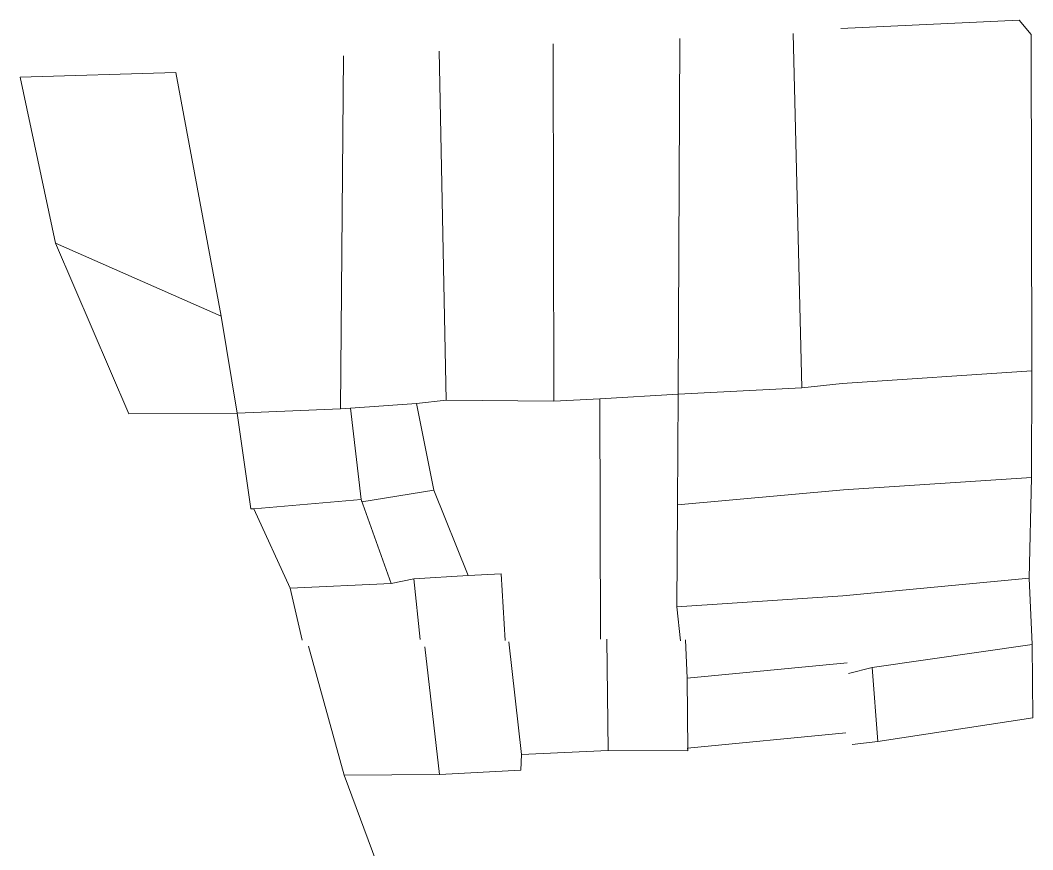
# Model space of a CAD drawing. Header units: millimetres. Extents: x 1956 to 626126, y 2654 to 1331070.
# Drawn here: x 625724.6 to 625844.3, y 1330528.4 to 1330626.5 of the extents above; entities that cross this region are included whole.
import ezdxf

# ---------------------------------------------------------------- set-up
doc = ezdxf.new("R2010")
doc.units = ezdxf.units.MM

msp = doc.modelspace()

# ---------------------------------------------------------------- linework, layer by layer
at = {"color": 1, "lineweight": 0}
for p, q in [((625821.6, 1330625.52), (625842.69, 1330626.51)), ((625821.6, 1330625.52), (625842.69, 1330626.51)), ((625842.69, 1330626.51), (625844.11, 1330624.83)), ((625842.69, 1330626.51), (625844.11, 1330624.83)), ((625802.58, 1330624.36), (625802.36, 1330582.29)), ((625817, 1330583.04), (625815.96, 1330624.96)), ((625844.11, 1330624.83), (625844.18, 1330585.02)), ((625844.11, 1330624.83), (625844.18, 1330585.02)), ((625774.11, 1330622.86), (625774.95, 1330581.55)), ((625787.66, 1330581.43), (625787.59, 1330623.71)), ((625762.45, 1330580.56), (625762.83, 1330622.28)), ((625724.6, 1330619.76), (625743, 1330620.33)), ((625743, 1330620.33), (625748.36, 1330591.49)), ((625728.75, 1330600.14), (625724.6, 1330619.76)), ((625728.75, 1330600.14), (625737.43, 1330579.95)), ((625748.36, 1330591.49), (625728.75, 1330600.14)), ((625748.36, 1330591.49), (625750.24, 1330580.03)), ((625844.18, 1330585.02), (625821.76, 1330583.53)), ((625844.18, 1330585.02), (625821.76, 1330583.53)), ((625844.18, 1330585.02), (625844.16, 1330572.41)), ((625844.18, 1330585.02), (625844.16, 1330572.41)), ((625817, 1330583.04), (625821.76, 1330583.53)), ((625793.1, 1330581.72), (625802.36, 1330582.29)), ((625802.36, 1330582.29), (625802.31, 1330569.19)), ((625802.36, 1330582.29), (625817, 1330583.04)), ((625763.62, 1330580.62), (625771.44, 1330581.18)), ((625774.95, 1330581.55), (625771.44, 1330581.18)), ((625771.44, 1330581.18), (625773.47, 1330570.94)), ((625774.95, 1330581.55), (625787.66, 1330581.43)), ((625787.66, 1330581.43), (625793.1, 1330581.72)), ((625793.1, 1330581.72), (625793.18, 1330553.3)), ((625737.43, 1330579.95), (625750.24, 1330580.03)), ((625750.24, 1330580.03), (625762.45, 1330580.56)), ((625750.24, 1330580.03), (625751.87, 1330568.72)), ((625762.45, 1330580.56), (625763.62, 1330580.62)), ((625764.88, 1330569.82), (625763.62, 1330580.62)), ((625844.16, 1330572.41), (625821.9, 1330570.97)), ((625844.16, 1330572.41), (625821.9, 1330570.97)), ((625844.16, 1330572.41), (625843.85, 1330560.51)), ((625844.16, 1330572.41), (625843.85, 1330560.51)), ((625773.47, 1330570.94), (625764.98, 1330569.56)), ((625773.47, 1330570.94), (625777.53, 1330560.81)), ((625802.31, 1330569.19), (625821.9, 1330570.97)), ((625752.22, 1330568.72), (625764.88, 1330569.82)), ((625764.98, 1330569.56), (625764.88, 1330569.82)), ((625768.43, 1330559.89), (625764.88, 1330569.82)), ((625802.31, 1330569.19), (625802.21, 1330557.11)), ((625751.87, 1330568.72), (625752.22, 1330568.72)), ((625752.22, 1330568.72), (625756.49, 1330559.31)), ((625768.43, 1330559.89), (625771.13, 1330560.42)), ((625777.53, 1330560.81), (625771.13, 1330560.42)), ((625771.13, 1330560.42), (625771.87, 1330553.26)), ((625777.53, 1330560.81), (625781.45, 1330561.04)), ((625781.45, 1330561.04), (625781.94, 1330553.13)), ((625843.85, 1330560.51), (625821.83, 1330558.41)), ((625843.85, 1330560.51), (625821.83, 1330558.41)), ((625843.85, 1330560.51), (625844.24, 1330552.66)), ((625843.85, 1330560.51), (625844.24, 1330552.66)), ((625756.49, 1330559.31), (625768.43, 1330559.89)), ((625756.49, 1330559.31), (625757.94, 1330553.18)), ((625802.21, 1330557.11), (625821.83, 1330558.41)), ((625802.21, 1330557.11), (625802.63, 1330553.1)), ((625794.11, 1330540.12), (625793.94, 1330553.28)), ((625794.11, 1330540.12), (625793.94, 1330553.28)), ((625758.69, 1330552.47), (625762.87, 1330537.21)), ((625758.69, 1330552.47), (625762.87, 1330537.21)), ((625774.17, 1330537.3), (625772.43, 1330552.4)), ((625774.17, 1330537.3), (625772.43, 1330552.4)), ((625782.35, 1330552.99), (625783.84, 1330539.67)), ((625782.35, 1330552.99), (625783.84, 1330539.67)), ((625803.44, 1330548.69), (625803.25, 1330553.22)), ((625803.44, 1330548.69), (625803.25, 1330553.22)), ((625825.32, 1330549.95), (625844.24, 1330552.66)), ((625825.32, 1330549.95), (625844.24, 1330552.66)), ((625844.24, 1330552.66), (625844.29, 1330544.01)), ((625844.24, 1330552.66), (625844.29, 1330544.01)), ((625803.44, 1330548.69), (625822.37, 1330550.49)), ((625803.44, 1330548.69), (625822.37, 1330550.49)), ((625825.32, 1330549.95), (625822.52, 1330549.24)), ((625825.32, 1330549.95), (625822.52, 1330549.24)), ((625825.98, 1330541.2), (625825.32, 1330549.95)), ((625825.98, 1330541.2), (625825.32, 1330549.95)), ((625803.52, 1330540.1), (625803.44, 1330548.69)), ((625803.52, 1330540.1), (625803.44, 1330548.69)), ((625844.29, 1330544.01), (625825.98, 1330541.2)), ((625844.29, 1330544.01), (625825.98, 1330541.2)), ((625803.47, 1330540.41), (625822.19, 1330542.21)), ((625803.47, 1330540.41), (625822.19, 1330542.21)), ((625783.84, 1330539.67), (625794.11, 1330540.12)), ((625783.84, 1330539.67), (625794.11, 1330540.12)), ((625794.11, 1330540.12), (625803.52, 1330540.1)), ((625794.11, 1330540.12), (625803.52, 1330540.1)), ((625803.52, 1330540.1), (625803.47, 1330540.41)), ((625803.52, 1330540.1), (625803.47, 1330540.41)), ((625825.98, 1330541.2), (625822.93, 1330540.84)), ((625825.98, 1330541.2), (625822.93, 1330540.84)), ((625783.78, 1330537.79), (625783.84, 1330539.67)), ((625783.78, 1330537.79), (625783.84, 1330539.67)), ((625774.17, 1330537.3), (625783.78, 1330537.79)), ((625774.17, 1330537.3), (625783.78, 1330537.79)), ((625762.87, 1330537.21), (625774.17, 1330537.3)), ((625762.87, 1330537.21), (625774.17, 1330537.3)), ((625762.87, 1330537.21), (625769.34, 1330519.92)), ((625762.87, 1330537.21), (625769.34, 1330519.92))]:
    msp.add_line(p, q, dxfattribs=at)

doc.saveas('drawing.dxf')
